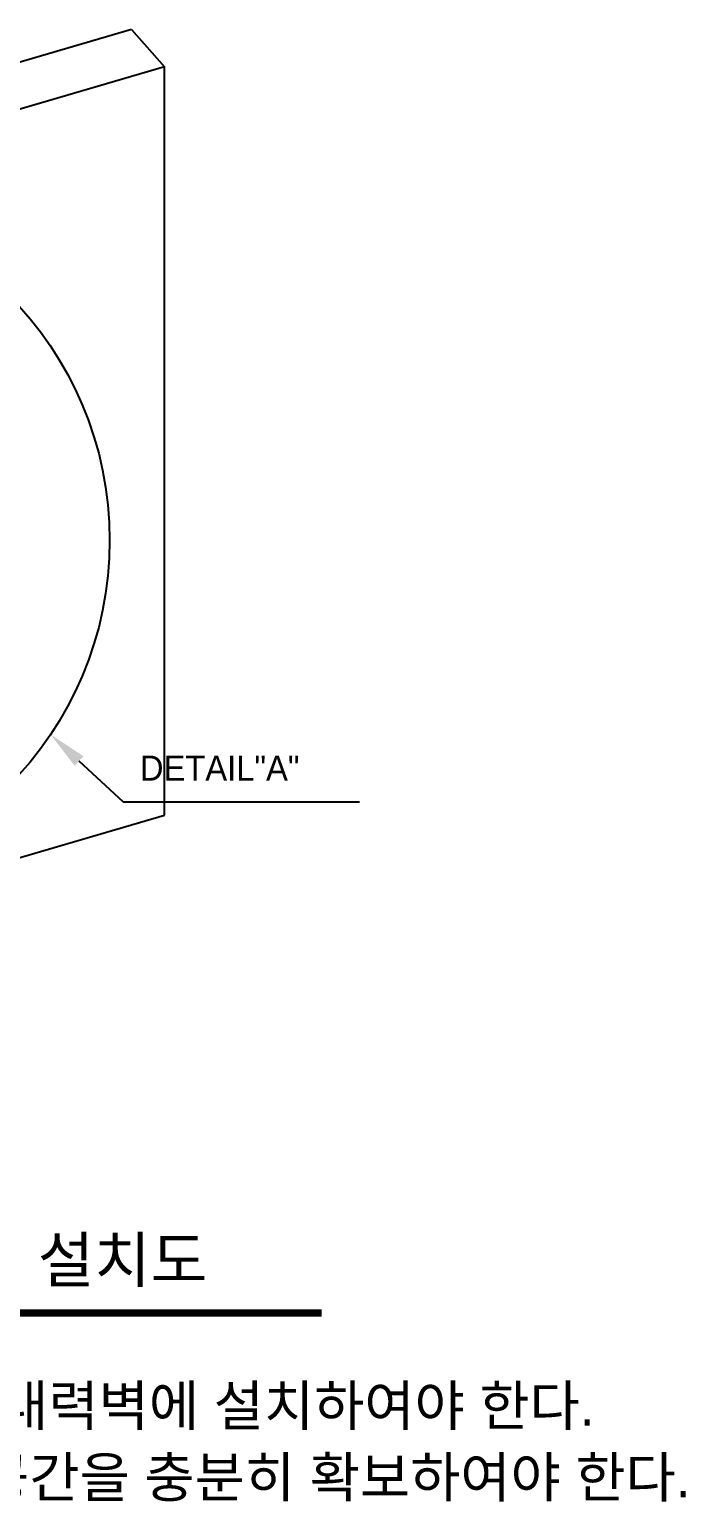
# Model space of a CAD drawing. Header units: millimetres. Extents: x 0 to 42050, y 0 to 29700.
# Drawn here: x 11200 to 14347, y 7788 to 14850 of the extents above; entities that cross this region are included whole.
import ezdxf

# ---------------------------------------------------------------- set-up
doc = ezdxf.new("R2010")
doc.units = ezdxf.units.MM
doc.header["$LTSCALE"] = 50
doc.layers.add('3', color=3, linetype='Continuous')
doc.layers.add('KVC', color=7, linetype='Continuous')
doc.styles.add('C', font='')
doc.styles.add('돋움', font='')
doc.styles.get('C').set_extended_font_data('Dotum')
doc.styles.get('돋움').set_extended_font_data('Dotum')

msp = doc.modelspace()

# ---------------------------------------------------------------- linework, layer by layer
at = {"color": 7, "linetype": 'Continuous', "lineweight": 25}
for p, q in [((11689.9, 14850), (7546.3, 13636.7)), ((11847.5, 14670.7), (7703.9, 13457.4)), ((11847.5, 11081), (11847.5, 14670.7)), ((10808.9, 10776.8), (11847.5, 11081))]:
    msp.add_line(p, q, dxfattribs=at)
at = {"color": 1}
for p, q in [((11437.6, 11340.9), (11649.3, 11144.5)), ((11649.3, 11144.5), (12783, 11144.5))]:
    msp.add_line(p, q, dxfattribs=at)
at = {"color": 2, "const_width": 36, "elevation": 0}
msp.add_lwpolyline([(8301, 8691.9), (12600.9, 8691.9)], dxfattribs=at)
at = {"color": 1}
msp.add_circle((9912.9, 12398.9), 1671.7, dxfattribs=at)
msp.add_solid([(11458.7, 11363.6), (11301.1, 11467.5), (11416.5, 11318.1)], dxfattribs=at)
at = {"layer": 'KVC'}
msp.add_line((11689.9, 14850), (11847.5, 14670.7), dxfattribs=at)

# ---------------------------------------------------------------- texts
at = {"color": 3, "style": '돋움'}
msp.add_text('입상 내진 4방향 버팀대 설치도', height=216, dxfattribs=at).set_placement((8329, 8839.4))
at = {"color": 2, "insert": (11729.6, 11306.4), "char_height": 120, "attachment_point": 4, "style": 'C'}
msp.add_mtext('DETAIL"A"', dxfattribs=at)
at = {"layer": '3', "color": 4, "style": '돋움'}
for s, p in [('1. 입상부에 설치되는 4방향 버팀대는 반드시 내력벽에 설치하여야 한다.', (6186.2, 8152)), ('2. 입상PIT는 4방향 버팀대를 설치하기 위한 공간을 충분히 확보하여야 한다.', (6186.2, 7808.4))]:
    msp.add_text(s, height=192, dxfattribs=at).set_placement(p)

doc.saveas('drawing.dxf')
